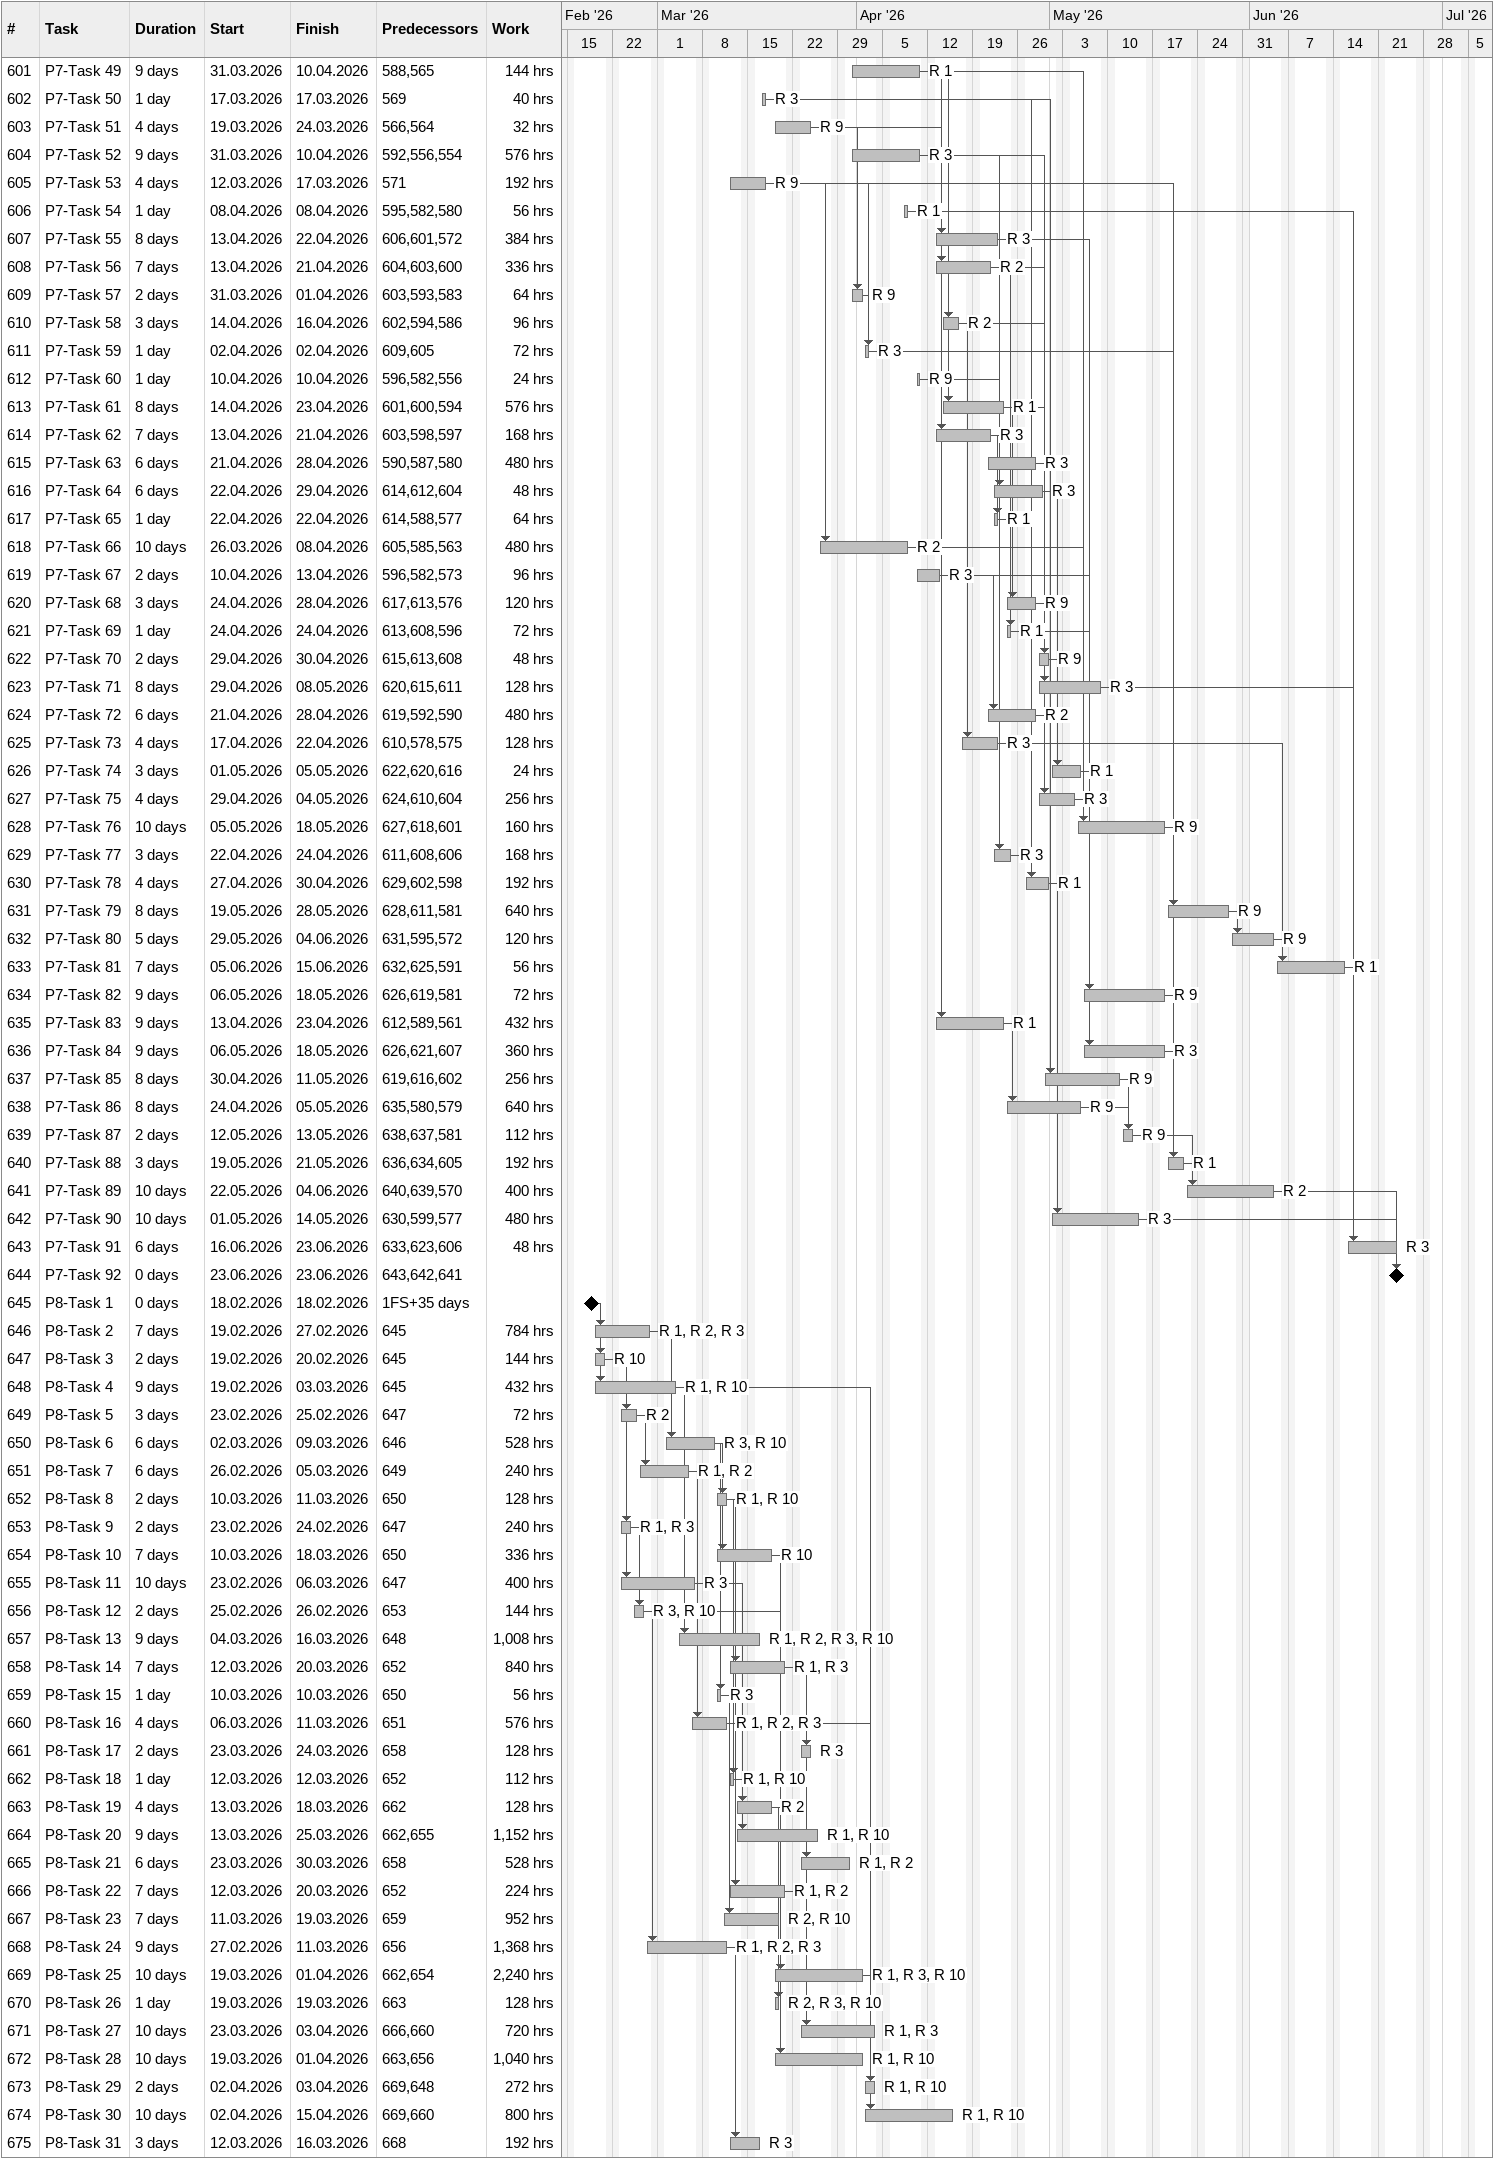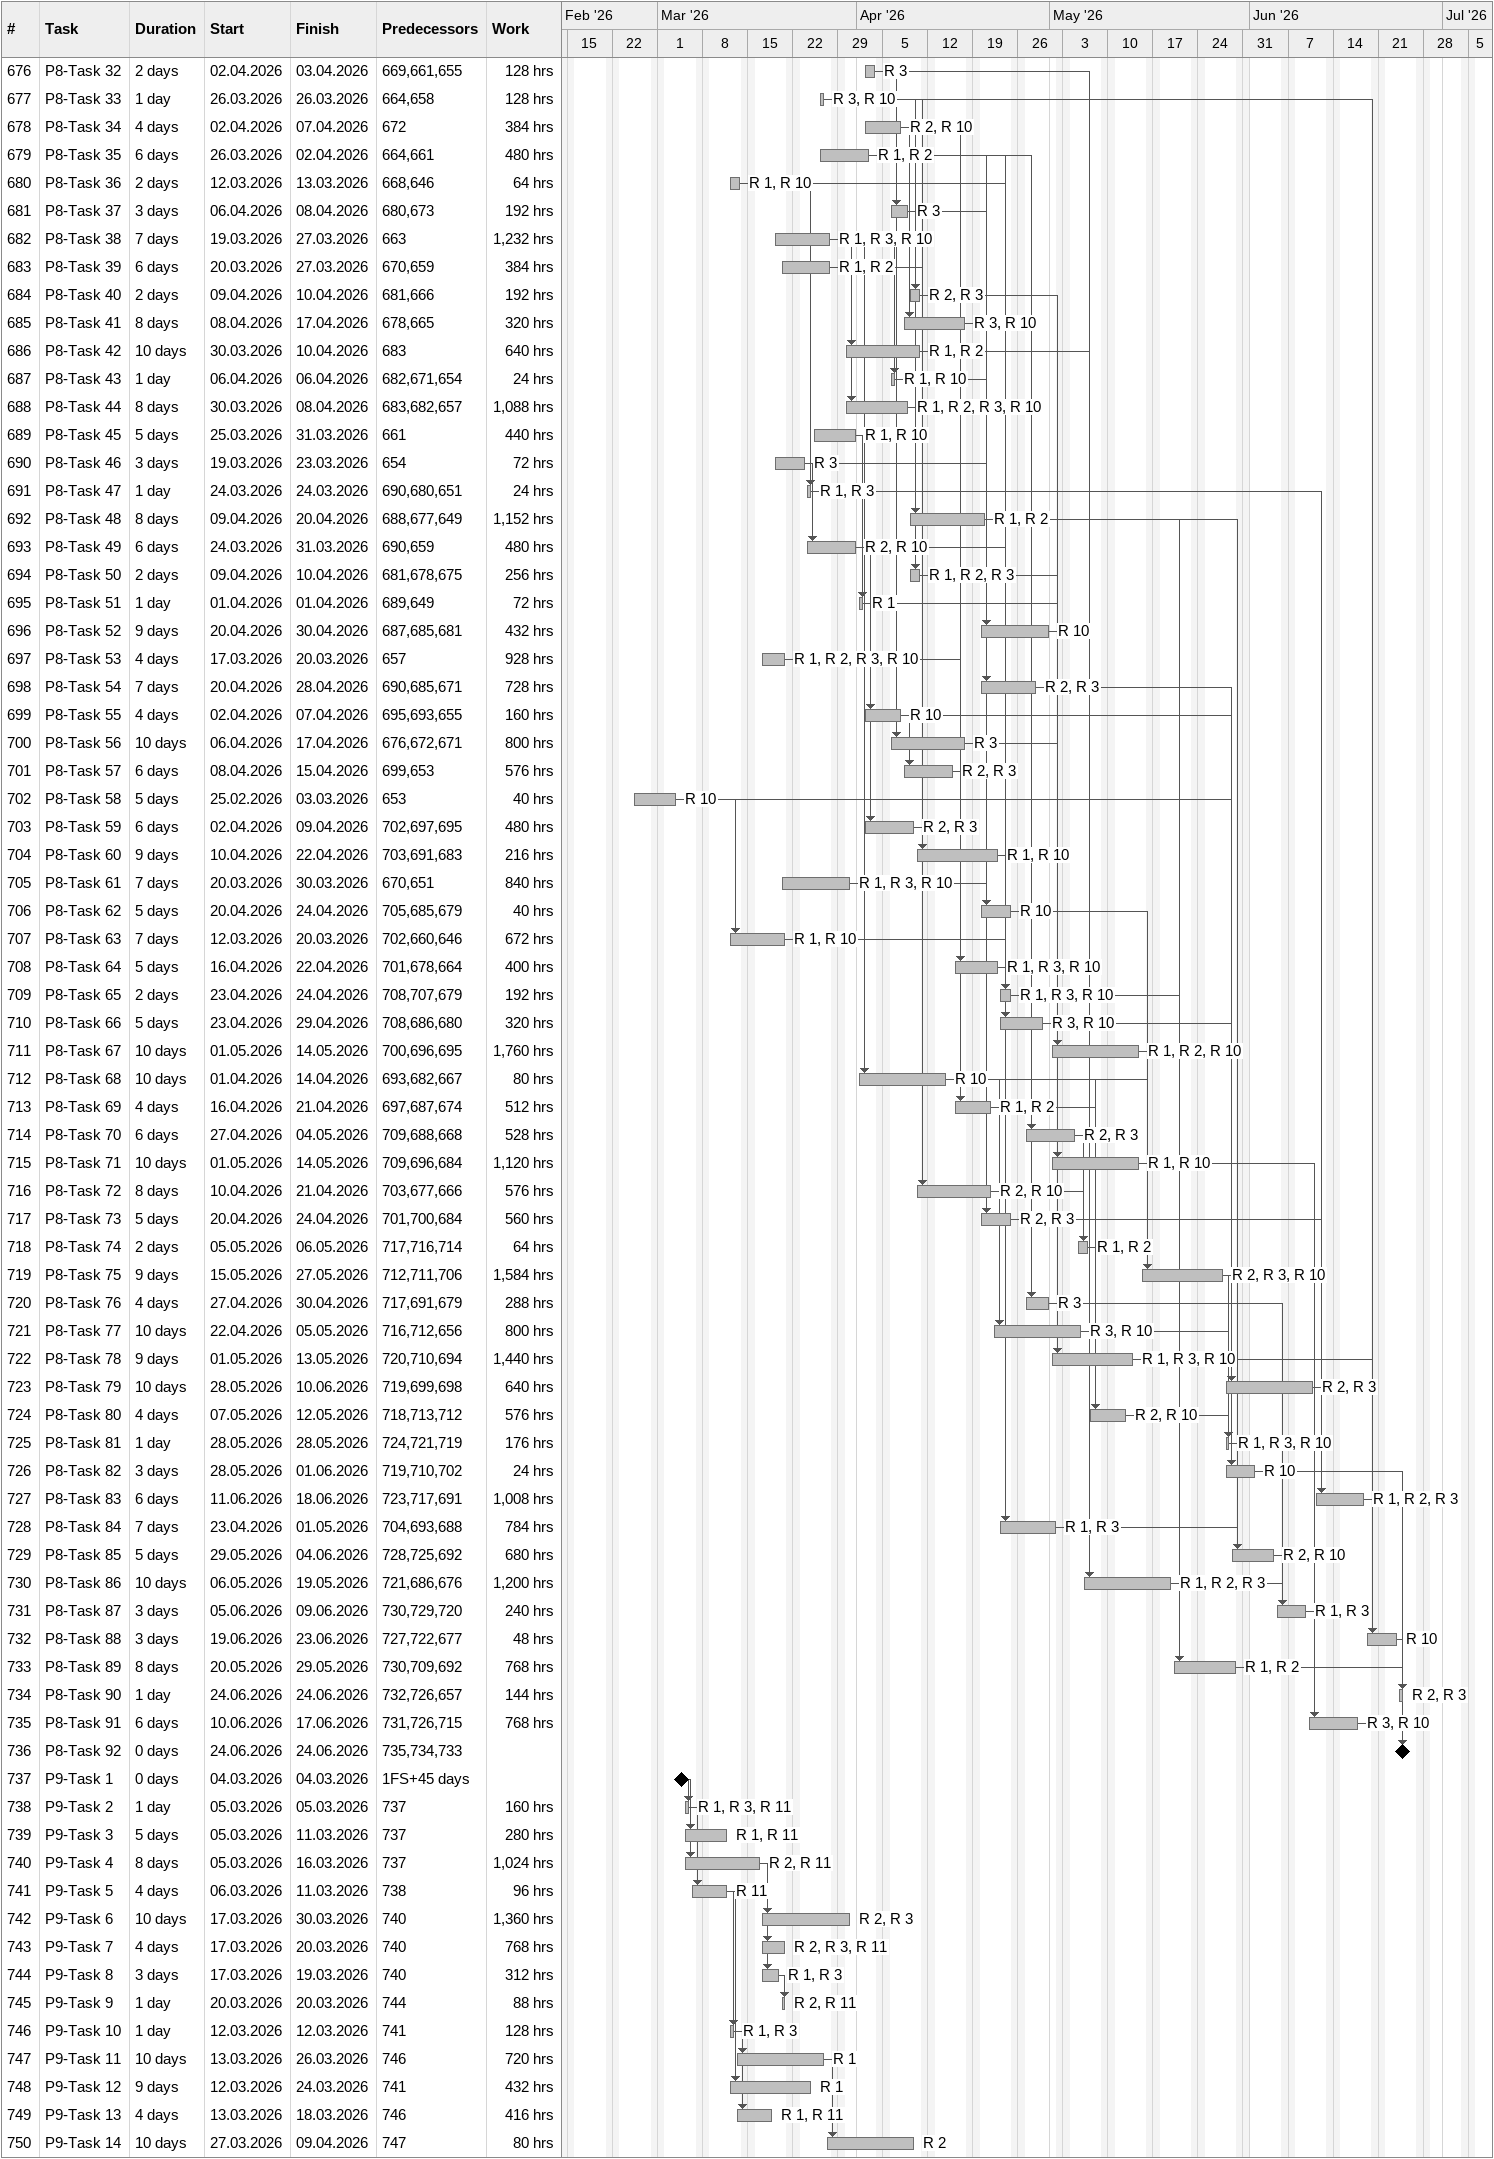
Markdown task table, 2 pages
| ID | Task | Duration | Start | Finish | Predecessors | Resources | Work (h) |
|---|---|---|---|---|---|---|---|
| 601 | P7-Task 49 | 9d | 2026-03-31 | 2026-04-10 | 588, 565 | R 1 | 144 |
| 602 | P7-Task 50 | 1d | 2026-03-17 | 2026-03-17 | 569 | R 3 | 40 |
| 603 | P7-Task 51 | 4d | 2026-03-19 | 2026-03-24 | 566, 564 | R 9 | 32 |
| 604 | P7-Task 52 | 9d | 2026-03-31 | 2026-04-10 | 592, 556, 554 | R 3 | 576 |
| 605 | P7-Task 53 | 4d | 2026-03-12 | 2026-03-17 | 571 | R 9 | 192 |
| 606 | P7-Task 54 | 1d | 2026-04-08 | 2026-04-08 | 595, 582, 580 | R 1 | 56 |
| 607 | P7-Task 55 | 8d | 2026-04-13 | 2026-04-22 | 606, 601, 572 | R 3 | 384 |
| 608 | P7-Task 56 | 7d | 2026-04-13 | 2026-04-21 | 604, 603, 600 | R 2 | 336 |
| 609 | P7-Task 57 | 2d | 2026-03-31 | 2026-04-01 | 603, 593, 583 | R 9 | 64 |
| 610 | P7-Task 58 | 3d | 2026-04-14 | 2026-04-16 | 602, 594, 586 | R 2 | 96 |
| 611 | P7-Task 59 | 1d | 2026-04-02 | 2026-04-02 | 609, 605 | R 3 | 72 |
| 612 | P7-Task 60 | 1d | 2026-04-10 | 2026-04-10 | 596, 582, 556 | R 9 | 24 |
| 613 | P7-Task 61 | 8d | 2026-04-14 | 2026-04-23 | 601, 600, 594 | R 1 | 576 |
| 614 | P7-Task 62 | 7d | 2026-04-13 | 2026-04-21 | 603, 598, 597 | R 3 | 168 |
| 615 | P7-Task 63 | 6d | 2026-04-21 | 2026-04-28 | 590, 587, 580 | R 3 | 480 |
| 616 | P7-Task 64 | 6d | 2026-04-22 | 2026-04-29 | 614, 612, 604 | R 3 | 48 |
| 617 | P7-Task 65 | 1d | 2026-04-22 | 2026-04-22 | 614, 588, 577 | R 1 | 64 |
| 618 | P7-Task 66 | 10d | 2026-03-26 | 2026-04-08 | 605, 585, 563 | R 2 | 480 |
| 619 | P7-Task 67 | 2d | 2026-04-10 | 2026-04-13 | 596, 582, 573 | R 3 | 96 |
| 620 | P7-Task 68 | 3d | 2026-04-24 | 2026-04-28 | 617, 613, 576 | R 9 | 120 |
| 621 | P7-Task 69 | 1d | 2026-04-24 | 2026-04-24 | 613, 608, 596 | R 1 | 72 |
| 622 | P7-Task 70 | 2d | 2026-04-29 | 2026-04-30 | 615, 613, 608 | R 9 | 48 |
| 623 | P7-Task 71 | 8d | 2026-04-29 | 2026-05-08 | 620, 615, 611 | R 3 | 128 |
| 624 | P7-Task 72 | 6d | 2026-04-21 | 2026-04-28 | 619, 592, 590 | R 2 | 480 |
| 625 | P7-Task 73 | 4d | 2026-04-17 | 2026-04-22 | 610, 578, 575 | R 3 | 128 |
| 626 | P7-Task 74 | 3d | 2026-05-01 | 2026-05-05 | 622, 620, 616 | R 1 | 24 |
| 627 | P7-Task 75 | 4d | 2026-04-29 | 2026-05-04 | 624, 610, 604 | R 3 | 256 |
| 628 | P7-Task 76 | 10d | 2026-05-05 | 2026-05-18 | 627, 618, 601 | R 9 | 160 |
| 629 | P7-Task 77 | 3d | 2026-04-22 | 2026-04-24 | 611, 608, 606 | R 3 | 168 |
| 630 | P7-Task 78 | 4d | 2026-04-27 | 2026-04-30 | 629, 602, 598 | R 1 | 192 |
| 631 | P7-Task 79 | 8d | 2026-05-19 | 2026-05-28 | 628, 611, 581 | R 9 | 640 |
| 632 | P7-Task 80 | 5d | 2026-05-29 | 2026-06-04 | 631, 595, 572 | R 9 | 120 |
| 633 | P7-Task 81 | 7d | 2026-06-05 | 2026-06-15 | 632, 625, 591 | R 1 | 56 |
| 634 | P7-Task 82 | 9d | 2026-05-06 | 2026-05-18 | 626, 619, 581 | R 9 | 72 |
| 635 | P7-Task 83 | 9d | 2026-04-13 | 2026-04-23 | 612, 589, 561 | R 1 | 432 |
| 636 | P7-Task 84 | 9d | 2026-05-06 | 2026-05-18 | 626, 621, 607 | R 3 | 360 |
| 637 | P7-Task 85 | 8d | 2026-04-30 | 2026-05-11 | 619, 616, 602 | R 9 | 256 |
| 638 | P7-Task 86 | 8d | 2026-04-24 | 2026-05-05 | 635, 580, 579 | R 9 | 640 |
| 639 | P7-Task 87 | 2d | 2026-05-12 | 2026-05-13 | 638, 637, 581 | R 9 | 112 |
| 640 | P7-Task 88 | 3d | 2026-05-19 | 2026-05-21 | 636, 634, 605 | R 1 | 192 |
| 641 | P7-Task 89 | 10d | 2026-05-22 | 2026-06-04 | 640, 639, 570 | R 2 | 400 |
| 642 | P7-Task 90 | 10d | 2026-05-01 | 2026-05-14 | 630, 599, 577 | R 3 | 480 |
| 643 | P7-Task 91 | 6d | 2026-06-16 | 2026-06-23 | 633, 623, 606 | R 3 | 48 |
| 644 | P7-Task 92 | 0d | 2026-06-23 | 2026-06-23 | 643, 642, 641 |  |  |
| 645 | P8-Task 1 | 0d | 2026-02-18 | 2026-02-18 | 1FS+35d |  |  |
| 646 | P8-Task 2 | 7d | 2026-02-19 | 2026-02-27 | 645 | R 1, R 2, R 3 | 784 |
| 647 | P8-Task 3 | 2d | 2026-02-19 | 2026-02-20 | 645 | R 10 | 144 |
| 648 | P8-Task 4 | 9d | 2026-02-19 | 2026-03-03 | 645 | R 1, R 10 | 432 |
| 649 | P8-Task 5 | 3d | 2026-02-23 | 2026-02-25 | 647 | R 2 | 72 |
| 650 | P8-Task 6 | 6d | 2026-03-02 | 2026-03-09 | 646 | R 3, R 10 | 528 |
| 651 | P8-Task 7 | 6d | 2026-02-26 | 2026-03-05 | 649 | R 1, R 2 | 240 |
| 652 | P8-Task 8 | 2d | 2026-03-10 | 2026-03-11 | 650 | R 1, R 10 | 128 |
| 653 | P8-Task 9 | 2d | 2026-02-23 | 2026-02-24 | 647 | R 1, R 3 | 240 |
| 654 | P8-Task 10 | 7d | 2026-03-10 | 2026-03-18 | 650 | R 10 | 336 |
| 655 | P8-Task 11 | 10d | 2026-02-23 | 2026-03-06 | 647 | R 3 | 400 |
| 656 | P8-Task 12 | 2d | 2026-02-25 | 2026-02-26 | 653 | R 3, R 10 | 144 |
| 657 | P8-Task 13 | 9d | 2026-03-04 | 2026-03-16 | 648 | R 1, R 2, R 3, R 10 | 1008 |
| 658 | P8-Task 14 | 7d | 2026-03-12 | 2026-03-20 | 652 | R 1, R 3 | 840 |
| 659 | P8-Task 15 | 1d | 2026-03-10 | 2026-03-10 | 650 | R 3 | 56 |
| 660 | P8-Task 16 | 4d | 2026-03-06 | 2026-03-11 | 651 | R 1, R 2, R 3 | 576 |
| 661 | P8-Task 17 | 2d | 2026-03-23 | 2026-03-24 | 658 | R 3 | 128 |
| 662 | P8-Task 18 | 1d | 2026-03-12 | 2026-03-12 | 652 | R 1, R 10 | 112 |
| 663 | P8-Task 19 | 4d | 2026-03-13 | 2026-03-18 | 662 | R 2 | 128 |
| 664 | P8-Task 20 | 9d | 2026-03-13 | 2026-03-25 | 662, 655 | R 1, R 10 | 1152 |
| 665 | P8-Task 21 | 6d | 2026-03-23 | 2026-03-30 | 658 | R 1, R 2 | 528 |
| 666 | P8-Task 22 | 7d | 2026-03-12 | 2026-03-20 | 652 | R 1, R 2 | 224 |
| 667 | P8-Task 23 | 7d | 2026-03-11 | 2026-03-19 | 659 | R 2, R 10 | 952 |
| 668 | P8-Task 24 | 9d | 2026-02-27 | 2026-03-11 | 656 | R 1, R 2, R 3 | 1368 |
| 669 | P8-Task 25 | 10d | 2026-03-19 | 2026-04-01 | 662, 654 | R 1, R 3, R 10 | 2240 |
| 670 | P8-Task 26 | 1d | 2026-03-19 | 2026-03-19 | 663 | R 2, R 3, R 10 | 128 |
| 671 | P8-Task 27 | 10d | 2026-03-23 | 2026-04-03 | 666, 660 | R 1, R 3 | 720 |
| 672 | P8-Task 28 | 10d | 2026-03-19 | 2026-04-01 | 663, 656 | R 1, R 10 | 1040 |
| 673 | P8-Task 29 | 2d | 2026-04-02 | 2026-04-03 | 669, 648 | R 1, R 10 | 272 |
| 674 | P8-Task 30 | 10d | 2026-04-02 | 2026-04-15 | 669, 660 | R 1, R 10 | 800 |
| 675 | P8-Task 31 | 3d | 2026-03-12 | 2026-03-16 | 668 | R 3 | 192 |
| 676 | P8-Task 32 | 2d | 2026-04-02 | 2026-04-03 | 669, 661, 655 | R 3 | 128 |
| 677 | P8-Task 33 | 1d | 2026-03-26 | 2026-03-26 | 664, 658 | R 3, R 10 | 128 |
| 678 | P8-Task 34 | 4d | 2026-04-02 | 2026-04-07 | 672 | R 2, R 10 | 384 |
| 679 | P8-Task 35 | 6d | 2026-03-26 | 2026-04-02 | 664, 661 | R 1, R 2 | 480 |
| 680 | P8-Task 36 | 2d | 2026-03-12 | 2026-03-13 | 668, 646 | R 1, R 10 | 64 |
| 681 | P8-Task 37 | 3d | 2026-04-06 | 2026-04-08 | 680, 673 | R 3 | 192 |
| 682 | P8-Task 38 | 7d | 2026-03-19 | 2026-03-27 | 663 | R 1, R 3, R 10 | 1232 |
| 683 | P8-Task 39 | 6d | 2026-03-20 | 2026-03-27 | 670, 659 | R 1, R 2 | 384 |
| 684 | P8-Task 40 | 2d | 2026-04-09 | 2026-04-10 | 681, 666 | R 2, R 3 | 192 |
| 685 | P8-Task 41 | 8d | 2026-04-08 | 2026-04-17 | 678, 665 | R 3, R 10 | 320 |
| 686 | P8-Task 42 | 10d | 2026-03-30 | 2026-04-10 | 683 | R 1, R 2 | 640 |
| 687 | P8-Task 43 | 1d | 2026-04-06 | 2026-04-06 | 682, 671, 654 | R 1, R 10 | 24 |
| 688 | P8-Task 44 | 8d | 2026-03-30 | 2026-04-08 | 683, 682, 657 | R 1, R 2, R 3, R 10 | 1088 |
| 689 | P8-Task 45 | 5d | 2026-03-25 | 2026-03-31 | 661 | R 1, R 10 | 440 |
| 690 | P8-Task 46 | 3d | 2026-03-19 | 2026-03-23 | 654 | R 3 | 72 |
| 691 | P8-Task 47 | 1d | 2026-03-24 | 2026-03-24 | 690, 680, 651 | R 1, R 3 | 24 |
| 692 | P8-Task 48 | 8d | 2026-04-09 | 2026-04-20 | 688, 677, 649 | R 1, R 2 | 1152 |
| 693 | P8-Task 49 | 6d | 2026-03-24 | 2026-03-31 | 690, 659 | R 2, R 10 | 480 |
| 694 | P8-Task 50 | 2d | 2026-04-09 | 2026-04-10 | 681, 678, 675 | R 1, R 2, R 3 | 256 |
| 695 | P8-Task 51 | 1d | 2026-04-01 | 2026-04-01 | 689, 649 | R 1 | 72 |
| 696 | P8-Task 52 | 9d | 2026-04-20 | 2026-04-30 | 687, 685, 681 | R 10 | 432 |
| 697 | P8-Task 53 | 4d | 2026-03-17 | 2026-03-20 | 657 | R 1, R 2, R 3, R 10 | 928 |
| 698 | P8-Task 54 | 7d | 2026-04-20 | 2026-04-28 | 690, 685, 671 | R 2, R 3 | 728 |
| 699 | P8-Task 55 | 4d | 2026-04-02 | 2026-04-07 | 695, 693, 655 | R 10 | 160 |
| 700 | P8-Task 56 | 10d | 2026-04-06 | 2026-04-17 | 676, 672, 671 | R 3 | 800 |
| 701 | P8-Task 57 | 6d | 2026-04-08 | 2026-04-15 | 699, 653 | R 2, R 3 | 576 |
| 702 | P8-Task 58 | 5d | 2026-02-25 | 2026-03-03 | 653 | R 10 | 40 |
| 703 | P8-Task 59 | 6d | 2026-04-02 | 2026-04-09 | 702, 697, 695 | R 2, R 3 | 480 |
| 704 | P8-Task 60 | 9d | 2026-04-10 | 2026-04-22 | 703, 691, 683 | R 1, R 10 | 216 |
| 705 | P8-Task 61 | 7d | 2026-03-20 | 2026-03-30 | 670, 651 | R 1, R 3, R 10 | 840 |
| 706 | P8-Task 62 | 5d | 2026-04-20 | 2026-04-24 | 705, 685, 679 | R 10 | 40 |
| 707 | P8-Task 63 | 7d | 2026-03-12 | 2026-03-20 | 702, 660, 646 | R 1, R 10 | 672 |
| 708 | P8-Task 64 | 5d | 2026-04-16 | 2026-04-22 | 701, 678, 664 | R 1, R 3, R 10 | 400 |
| 709 | P8-Task 65 | 2d | 2026-04-23 | 2026-04-24 | 708, 707, 679 | R 1, R 3, R 10 | 192 |
| 710 | P8-Task 66 | 5d | 2026-04-23 | 2026-04-29 | 708, 686, 680 | R 3, R 10 | 320 |
| 711 | P8-Task 67 | 10d | 2026-05-01 | 2026-05-14 | 700, 696, 695 | R 1, R 2, R 10 | 1760 |
| 712 | P8-Task 68 | 10d | 2026-04-01 | 2026-04-14 | 693, 682, 667 | R 10 | 80 |
| 713 | P8-Task 69 | 4d | 2026-04-16 | 2026-04-21 | 697, 687, 674 | R 1, R 2 | 512 |
| 714 | P8-Task 70 | 6d | 2026-04-27 | 2026-05-04 | 709, 688, 668 | R 2, R 3 | 528 |
| 715 | P8-Task 71 | 10d | 2026-05-01 | 2026-05-14 | 709, 696, 684 | R 1, R 10 | 1120 |
| 716 | P8-Task 72 | 8d | 2026-04-10 | 2026-04-21 | 703, 677, 666 | R 2, R 10 | 576 |
| 717 | P8-Task 73 | 5d | 2026-04-20 | 2026-04-24 | 701, 700, 684 | R 2, R 3 | 560 |
| 718 | P8-Task 74 | 2d | 2026-05-05 | 2026-05-06 | 717, 716, 714 | R 1, R 2 | 64 |
| 719 | P8-Task 75 | 9d | 2026-05-15 | 2026-05-27 | 712, 711, 706 | R 2, R 3, R 10 | 1584 |
| 720 | P8-Task 76 | 4d | 2026-04-27 | 2026-04-30 | 717, 691, 679 | R 3 | 288 |
| 721 | P8-Task 77 | 10d | 2026-04-22 | 2026-05-05 | 716, 712, 656 | R 3, R 10 | 800 |
| 722 | P8-Task 78 | 9d | 2026-05-01 | 2026-05-13 | 720, 710, 694 | R 1, R 3, R 10 | 1440 |
| 723 | P8-Task 79 | 10d | 2026-05-28 | 2026-06-10 | 719, 699, 698 | R 2, R 3 | 640 |
| 724 | P8-Task 80 | 4d | 2026-05-07 | 2026-05-12 | 718, 713, 712 | R 2, R 10 | 576 |
| 725 | P8-Task 81 | 1d | 2026-05-28 | 2026-05-28 | 724, 721, 719 | R 1, R 3, R 10 | 176 |
| 726 | P8-Task 82 | 3d | 2026-05-28 | 2026-06-01 | 719, 710, 702 | R 10 | 24 |
| 727 | P8-Task 83 | 6d | 2026-06-11 | 2026-06-18 | 723, 717, 691 | R 1, R 2, R 3 | 1008 |
| 728 | P8-Task 84 | 7d | 2026-04-23 | 2026-05-01 | 704, 693, 688 | R 1, R 3 | 784 |
| 729 | P8-Task 85 | 5d | 2026-05-29 | 2026-06-04 | 728, 725, 692 | R 2, R 10 | 680 |
| 730 | P8-Task 86 | 10d | 2026-05-06 | 2026-05-19 | 721, 686, 676 | R 1, R 2, R 3 | 1200 |
| 731 | P8-Task 87 | 3d | 2026-06-05 | 2026-06-09 | 730, 729, 720 | R 1, R 3 | 240 |
| 732 | P8-Task 88 | 3d | 2026-06-19 | 2026-06-23 | 727, 722, 677 | R 10 | 48 |
| 733 | P8-Task 89 | 8d | 2026-05-20 | 2026-05-29 | 730, 709, 692 | R 1, R 2 | 768 |
| 734 | P8-Task 90 | 1d | 2026-06-24 | 2026-06-24 | 732, 726, 657 | R 2, R 3 | 144 |
| 735 | P8-Task 91 | 6d | 2026-06-10 | 2026-06-17 | 731, 726, 715 | R 3, R 10 | 768 |
| 736 | P8-Task 92 | 0d | 2026-06-24 | 2026-06-24 | 735, 734, 733 |  |  |
| 737 | P9-Task 1 | 0d | 2026-03-04 | 2026-03-04 | 1FS+45d |  |  |
| 738 | P9-Task 2 | 1d | 2026-03-05 | 2026-03-05 | 737 | R 1, R 3, R 11 | 160 |
| 739 | P9-Task 3 | 5d | 2026-03-05 | 2026-03-11 | 737 | R 1, R 11 | 280 |
| 740 | P9-Task 4 | 8d | 2026-03-05 | 2026-03-16 | 737 | R 2, R 11 | 1024 |
| 741 | P9-Task 5 | 4d | 2026-03-06 | 2026-03-11 | 738 | R 11 | 96 |
| 742 | P9-Task 6 | 10d | 2026-03-17 | 2026-03-30 | 740 | R 2, R 3 | 1360 |
| 743 | P9-Task 7 | 4d | 2026-03-17 | 2026-03-20 | 740 | R 2, R 3, R 11 | 768 |
| 744 | P9-Task 8 | 3d | 2026-03-17 | 2026-03-19 | 740 | R 1, R 3 | 312 |
| 745 | P9-Task 9 | 1d | 2026-03-20 | 2026-03-20 | 744 | R 2, R 11 | 88 |
| 746 | P9-Task 10 | 1d | 2026-03-12 | 2026-03-12 | 741 | R 1, R 3 | 128 |
| 747 | P9-Task 11 | 10d | 2026-03-13 | 2026-03-26 | 746 | R 1 | 720 |
| 748 | P9-Task 12 | 9d | 2026-03-12 | 2026-03-24 | 741 | R 1 | 432 |
| 749 | P9-Task 13 | 4d | 2026-03-13 | 2026-03-18 | 746 | R 1, R 11 | 416 |
| 750 | P9-Task 14 | 10d | 2026-03-27 | 2026-04-09 | 747 | R 2 | 80 |
